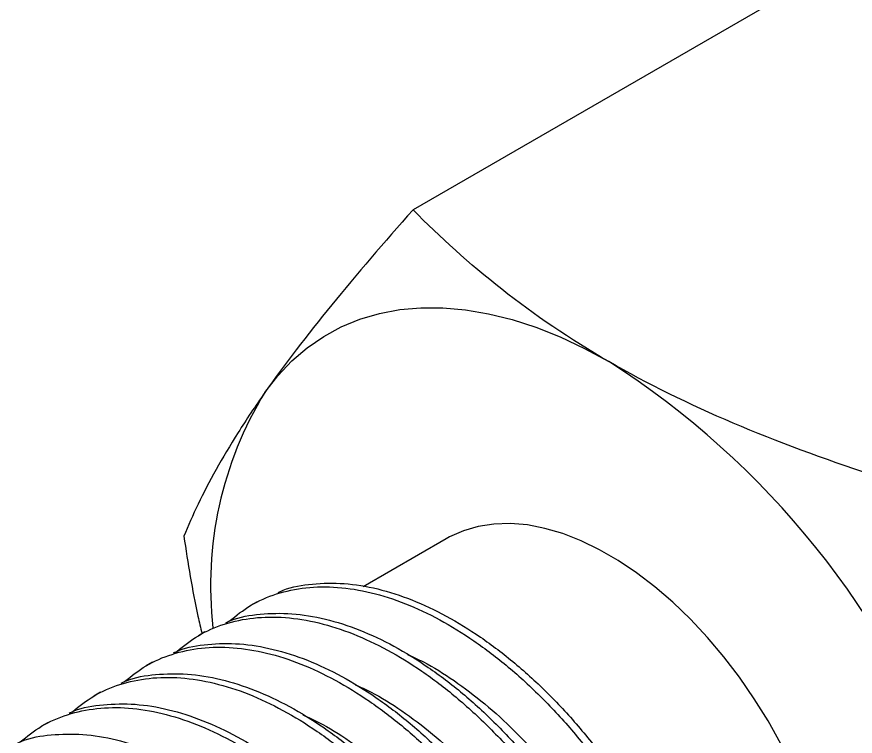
# Model space of a CAD drawing. Header units: millimetres. Extents: x 881.5 to 972.8, y 507.2 to 570.9.
# Drawn here: x 904.07 to 916.48, y 528.42 to 539.06 of the extents above; entities that cross this region are included whole.
import ezdxf

# ---------------------------------------------------------------- set-up
doc = ezdxf.new("R2010")
doc.units = ezdxf.units.MM

msp = doc.modelspace()

# ---------------------------------------------------------------- linework, layer by layer
at = {"linetype": 'Continuous', "lineweight": 25}
for p, q in [((917.3, 540.454), (909.937, 536.204)), ((910.43, 531.34), (909.201, 530.63)), ((907.63, 530.407), (907.533, 530.351)), ((906.857, 529.96), (906.76, 529.905)), ((906.083, 529.514), (905.987, 529.458)), ((905.31, 529.067), (905.213, 529.012)), ((904.536, 528.621), (904.44, 528.565))]:
    msp.add_line(p, q, dxfattribs=at)
at = {"linetype": 'Continuous', "lineweight": 25, "flags": 128}
for points in [[(907.746, 533.504), (907.936, 533.749), (908.145, 533.97), (908.372, 534.165), (908.616, 534.333), (908.876, 534.474), (909.151, 534.587), (909.44, 534.672), (909.742, 534.729), (910.055, 534.757), (910.379, 534.756), (910.713, 534.727), (911.054, 534.668), (911.402, 534.582), (911.756, 534.467), (912.114, 534.325), (912.474, 534.155), (912.836, 533.959)], [(915.383, 528.307), (915.193, 528.645), (914.988, 528.973), (914.769, 529.29), (914.537, 529.593), (914.295, 529.88), (914.043, 530.149), (913.783, 530.4), (913.517, 530.629), (913.246, 530.836), (912.973, 531.019), (912.699, 531.177), (912.426, 531.309), (912.155, 531.415), (911.889, 531.493), (911.629, 531.543), (911.377, 531.564), (911.135, 531.557), (910.903, 531.522), (910.684, 531.458), (910.479, 531.367), (910.43, 531.34)]]:
    msp.add_lwpolyline(points, dxfattribs=at)
at = {"linetype": 'Continuous', "lineweight": 25}
for centre, radius, start, end in [((905.983, 523.238), 12.724, 20.1757, 57.4134), ((912.414, 530.647), 5.474, 148.53, 186.5519)]:
    msp.add_arc(centre, radius, start, end, dxfattribs=at)
for points, knots in [([(909.937, 536.204), (909.508, 535.721), (909.103, 535.251), (908.366, 534.347), (908.034, 533.914), (907.746, 533.504)], [0, 0, 0, 0, 0.5, 0.5, 1, 1, 1, 1]), ([(912.836, 533.959), (912.262, 534.29), (911.73, 534.653), (910.77, 535.407), (910.338, 535.8), (909.937, 536.204)], [0, 0, 0, 0, 0.5, 0.5, 1, 1, 1, 1]), ([(916.725, 532.286), (916.021, 532.518), (915.329, 532.772), (914.024, 533.327), (913.409, 533.629), (912.836, 533.959)], [0, 0, 0, 0, 0.5, 0.5, 1, 1, 1, 1]), ([(907.746, 533.504), (907.602, 533.3), (907.469, 533.101), (907.229, 532.72), (907.12, 532.538), (906.825, 532.009), (906.67, 531.683), (906.544, 531.376)], [0, 0, 0, 0, 0.25, 0.25, 0.5, 0.5, 1, 1, 1, 1]), ([(906.544, 531.376), (906.607, 530.979), (906.684, 530.496), (906.792, 530.021), (906.812, 529.935)], [0, 0, 0, 0, 0.81901, 1, 1, 1, 1]), ([(907.216, 530.12), (907.319, 530.202), (907.532, 530.372), (907.915, 530.535), (908.347, 530.628), (908.817, 530.634), (909.313, 530.555), (909.821, 530.392), (910.332, 530.152), (910.843, 529.837), (911.352, 529.451), (911.847, 528.996), (912.317, 528.486), (912.75, 527.932), (913.139, 527.347), (913.482, 526.735), (913.777, 526.103), (914.018, 525.46), (914.197, 524.822), (914.31, 524.208), (914.358, 523.626), (914.341, 523.08), (914.26, 522.578), (914.115, 522.128), (913.907, 521.744), (913.645, 521.431), (913.329, 521.206), (913.098, 521.083), (912.965, 521.059), (912.962, 521.059)], [0, 0, 0, 0, 0.035386, 0.07341, 0.112095, 0.151119, 0.190144, 0.228829, 0.266853, 0.304876, 0.343561, 0.382586, 0.42161, 0.460295, 0.498319, 0.536343, 0.575028, 0.614052, 0.653077, 0.691762, 0.729785, 0.767809, 0.806494, 0.845519, 0.884543, 0.923228, 0.961252, 0.999276, 1, 1, 1, 1]), ([(907.94, 530.544), (907.965, 530.555), (908.12, 530.627), (908.446, 530.679), (908.913, 530.691), (909.41, 530.61), (909.917, 530.448), (910.429, 530.207), (910.94, 529.893), (911.448, 529.506), (911.944, 529.052), (912.414, 528.542), (912.847, 527.988), (913.235, 527.403), (913.579, 526.791), (913.874, 526.159), (914.115, 525.515), (914.294, 524.878), (914.407, 524.264), (914.454, 523.681), (914.438, 523.136), (914.357, 522.634), (914.212, 522.183), (914.001, 521.803), (913.816, 521.559), (913.687, 521.466), (913.664, 521.45)], [0, 0, 0, 0, 0.008638, 0.053336, 0.098425, 0.143514, 0.188211, 0.232145, 0.276078, 0.320775, 0.365864, 0.410953, 0.455651, 0.499584, 0.543517, 0.588214, 0.633303, 0.678393, 0.72309, 0.767023, 0.810956, 0.855653, 0.900743, 0.945832, 0.990529, 1, 1, 1, 1]), ([(906.443, 529.673), (906.546, 529.755), (906.759, 529.925), (907.142, 530.089), (907.573, 530.181), (908.044, 530.188), (908.539, 530.108), (909.047, 529.945), (909.559, 529.705), (910.07, 529.391), (910.578, 529.004), (911.074, 528.55), (911.544, 528.039), (911.976, 527.486), (912.365, 526.9), (912.709, 526.289), (913.004, 525.656), (913.245, 525.013), (913.424, 524.376), (913.537, 523.761), (913.584, 523.179), (913.568, 522.634), (913.487, 522.131), (913.341, 521.681), (913.134, 521.297), (912.872, 520.985), (912.556, 520.76), (912.325, 520.637), (912.191, 520.613), (912.189, 520.612)], [0, 0, 0, 0, 0.035386, 0.0734097, 0.1120948, 0.1511193, 0.1901437, 0.2288288, 0.2668525, 0.3048762, 0.3435613, 0.3825858, 0.4216102, 0.4602953, 0.498319, 0.5363427, 0.5750278, 0.6140522, 0.6530767, 0.6917618, 0.7297855, 0.7678092, 0.8064943, 0.8455187, 0.8845432, 0.9232283, 0.961252, 0.9992757, 1, 1, 1, 1]), ([(907.166, 530.097), (907.191, 530.109), (907.346, 530.18), (907.673, 530.232), (908.14, 530.245), (908.636, 530.164), (909.144, 530.001), (909.655, 529.761), (910.167, 529.446), (910.675, 529.06), (911.17, 528.606), (911.64, 528.095), (912.073, 527.542), (912.462, 526.956), (912.805, 526.345), (913.101, 525.712), (913.341, 525.069), (913.52, 524.432), (913.634, 523.817), (913.681, 523.235), (913.664, 522.69), (913.583, 522.187), (913.439, 521.736), (913.228, 521.357), (913.042, 521.112), (912.913, 521.02), (912.891, 521.004)], [0, 0, 0, 0, 0.008638, 0.053336, 0.098425, 0.143514, 0.188211, 0.232145, 0.276078, 0.320775, 0.365864, 0.410953, 0.455651, 0.499584, 0.543517, 0.588214, 0.633303, 0.678393, 0.72309, 0.767023, 0.810956, 0.855653, 0.900743, 0.945832, 0.990529, 1, 1, 1, 1]), ([(906.393, 529.651), (906.418, 529.663), (906.573, 529.734), (906.899, 529.786), (907.366, 529.798), (907.863, 529.717), (908.371, 529.555), (908.882, 529.314), (909.393, 529), (909.901, 528.613), (910.397, 528.159), (910.867, 527.649), (911.3, 527.095), (911.688, 526.51), (912.032, 525.898), (912.327, 525.266), (912.568, 524.622), (912.747, 523.985), (912.86, 523.371), (912.907, 522.789), (912.891, 522.243), (912.81, 521.741), (912.665, 521.29), (912.455, 520.91), (912.269, 520.666), (912.14, 520.573), (912.117, 520.557)], [0, 0, 0, 0, 0.008638, 0.053336, 0.098425, 0.143514, 0.188211, 0.232145, 0.276078, 0.320775, 0.365864, 0.410953, 0.455651, 0.499584, 0.543517, 0.588214, 0.633303, 0.678393, 0.72309, 0.767023, 0.810956, 0.855653, 0.900743, 0.945832, 0.990529, 1, 1, 1, 1]), ([(905.669, 529.227), (905.772, 529.309), (905.985, 529.479), (906.368, 529.642), (906.8, 529.735), (907.27, 529.741), (907.766, 529.662), (908.274, 529.499), (908.785, 529.259), (909.297, 528.944), (909.805, 528.558), (910.3, 528.104), (910.77, 527.593), (911.203, 527.039), (911.592, 526.454), (911.935, 525.842), (912.231, 525.21), (912.471, 524.567), (912.65, 523.93), (912.763, 523.315), (912.811, 522.733), (912.794, 522.187), (912.713, 521.685), (912.568, 521.235), (912.36, 520.851), (912.098, 520.538), (911.782, 520.314), (911.552, 520.19), (911.418, 520.166), (911.415, 520.166)], [0, 0, 0, 0, 0.035386, 0.07341, 0.112095, 0.151119, 0.190144, 0.228829, 0.266853, 0.304876, 0.343561, 0.382586, 0.42161, 0.460295, 0.498319, 0.536343, 0.575028, 0.614052, 0.653077, 0.691762, 0.729785, 0.767809, 0.806494, 0.845519, 0.884543, 0.923228, 0.961252, 0.999276, 1, 1, 1, 1]), ([(909.854, 529.626), (909.933, 529.591), (910.163, 529.489), (910.548, 529.246), (911.002, 528.906), (911.445, 528.502), (911.865, 528.048), (912.252, 527.556), (912.6, 527.036), (912.907, 526.492), (913.172, 525.93), (913.389, 525.358), (913.549, 524.792), (913.653, 524.245), (913.692, 523.732), (913.696, 523.391), (913.671, 523.237), (913.67, 523.228)], [0, 0, 0, 0, 0.037879, 0.110591, 0.184567, 0.259193, 0.333819, 0.407795, 0.480507, 0.553218, 0.627194, 0.70182, 0.776446, 0.850423, 0.923134, 0.995845, 1, 1, 1, 1]), ([(904.896, 528.78), (904.999, 528.862), (905.212, 529.032), (905.595, 529.196), (906.027, 529.288), (906.497, 529.295), (906.992, 529.215), (907.501, 529.053), (908.012, 528.812), (908.523, 528.498), (909.031, 528.111), (909.527, 527.657), (909.997, 527.146), (910.43, 526.593), (910.818, 526.007), (911.162, 525.396), (911.457, 524.763), (911.698, 524.12), (911.877, 523.483), (911.99, 522.869), (912.037, 522.286), (912.021, 521.741), (911.94, 521.238), (911.795, 520.788), (911.587, 520.404), (911.325, 520.092), (911.009, 519.867), (910.778, 519.744), (910.644, 519.72), (910.642, 519.72)], [0, 0, 0, 0, 0.035386, 0.07341, 0.112095, 0.151119, 0.190144, 0.228829, 0.266853, 0.304876, 0.343561, 0.382586, 0.42161, 0.460295, 0.498319, 0.536343, 0.575028, 0.614052, 0.653077, 0.691762, 0.729785, 0.767809, 0.806494, 0.845519, 0.884543, 0.923228, 0.961252, 0.999276, 1, 1, 1, 1]), ([(905.619, 529.205), (905.644, 529.216), (905.799, 529.288), (906.126, 529.339), (906.593, 529.352), (907.089, 529.271), (907.597, 529.108), (908.109, 528.868), (908.62, 528.554), (909.128, 528.167), (909.624, 527.713), (910.094, 527.202), (910.526, 526.649), (910.915, 526.063), (911.258, 525.452), (911.554, 524.819), (911.795, 524.176), (911.973, 523.539), (912.087, 522.924), (912.134, 522.342), (912.118, 521.797), (912.037, 521.294), (911.892, 520.843), (911.681, 520.464), (911.495, 520.219), (911.366, 520.127), (911.344, 520.111)], [0, 0, 0, 0, 0.008638, 0.053336, 0.098425, 0.143514, 0.188211, 0.232145, 0.276078, 0.320775, 0.365864, 0.410953, 0.455651, 0.499584, 0.543517, 0.588214, 0.633303, 0.678393, 0.72309, 0.767023, 0.810956, 0.855653, 0.900743, 0.945832, 0.990529, 1, 1, 1, 1]), ([(909.081, 529.18), (909.16, 529.145), (909.389, 529.043), (909.774, 528.8), (910.228, 528.459), (910.671, 528.055), (911.092, 527.602), (911.479, 527.11), (911.827, 526.59), (912.134, 526.046), (912.399, 525.484), (912.615, 524.912), (912.776, 524.346), (912.88, 523.799), (912.919, 523.285), (912.923, 522.945), (912.898, 522.79), (912.897, 522.782)], [0, 0, 0, 0, 0.037879, 0.110591, 0.184567, 0.259193, 0.333819, 0.407795, 0.480507, 0.553218, 0.627194, 0.70182, 0.776446, 0.850423, 0.923134, 0.995845, 1, 1, 1, 1]), ([(904.846, 528.758), (904.871, 528.77), (905.026, 528.841), (905.352, 528.893), (905.819, 528.905), (906.316, 528.824), (906.824, 528.662), (907.335, 528.421), (907.846, 528.107), (908.355, 527.721), (908.85, 527.266), (909.32, 526.756), (909.753, 526.202), (910.142, 525.617), (910.485, 525.005), (910.781, 524.373), (911.021, 523.729), (911.2, 523.092), (911.313, 522.478), (911.361, 521.896), (911.344, 521.35), (911.263, 520.848), (911.119, 520.397), (910.908, 520.017), (910.722, 519.773), (910.593, 519.68), (910.57, 519.664)], [0, 0, 0, 0, 0.008638, 0.053336, 0.098425, 0.143514, 0.188211, 0.232145, 0.276078, 0.320775, 0.365864, 0.410953, 0.455651, 0.499584, 0.543517, 0.588214, 0.633303, 0.678393, 0.72309, 0.767023, 0.810956, 0.855653, 0.900743, 0.945832, 0.990529, 1, 1, 1, 1]), ([(904.123, 528.334), (904.225, 528.416), (904.438, 528.586), (904.821, 528.749), (905.253, 528.842), (905.723, 528.848), (906.219, 528.769), (906.727, 528.606), (907.239, 528.366), (907.75, 528.051), (908.258, 527.665), (908.754, 527.211), (909.224, 526.7), (909.656, 526.146), (910.045, 525.561), (910.388, 524.949), (910.684, 524.317), (910.925, 523.674), (911.103, 523.037), (911.217, 522.422), (911.264, 521.84), (911.247, 521.294), (911.167, 520.792), (911.021, 520.342), (910.814, 519.958), (910.552, 519.646), (910.236, 519.421), (910.005, 519.298), (909.871, 519.273), (909.869, 519.273)], [0, 0, 0, 0, 0.035386, 0.07341, 0.112095, 0.151119, 0.190144, 0.228829, 0.266853, 0.304876, 0.343561, 0.382586, 0.42161, 0.460295, 0.498319, 0.536343, 0.575028, 0.614052, 0.653077, 0.691762, 0.729785, 0.767809, 0.806494, 0.845519, 0.884543, 0.923228, 0.961252, 0.999276, 1, 1, 1, 1]), ([(908.307, 528.733), (908.386, 528.698), (908.616, 528.596), (909.001, 528.353), (909.455, 528.013), (909.898, 527.609), (910.318, 527.155), (910.705, 526.663), (911.053, 526.143), (911.361, 525.599), (911.626, 525.037), (911.842, 524.465), (912.003, 523.899), (912.107, 523.352), (912.145, 522.839), (912.149, 522.498), (912.124, 522.344), (912.123, 522.336)], [0, 0, 0, 0, 0.037879, 0.110591, 0.184567, 0.259193, 0.333819, 0.407795, 0.480507, 0.553218, 0.627194, 0.70182, 0.776446, 0.850423, 0.923134, 0.995845, 1, 1, 1, 1]), ([(904.073, 528.312), (904.098, 528.323), (904.253, 528.395), (904.579, 528.447), (905.046, 528.459), (905.543, 528.378), (906.05, 528.215), (906.562, 527.975), (907.073, 527.661), (907.581, 527.274), (908.077, 526.82), (908.547, 526.309), (908.98, 525.756), (909.368, 525.17), (909.712, 524.559), (910.007, 523.926), (910.248, 523.283), (910.427, 522.646), (910.54, 522.031), (910.587, 521.449), (910.571, 520.904), (910.49, 520.401), (910.345, 519.95), (910.134, 519.571), (909.949, 519.326), (909.82, 519.234), (909.797, 519.218)], [0, 0, 0, 0, 0.008638, 0.053336, 0.098425, 0.143514, 0.188211, 0.232145, 0.276078, 0.320775, 0.365864, 0.410953, 0.455651, 0.499584, 0.543517, 0.588214, 0.633303, 0.678393, 0.72309, 0.767023, 0.810956, 0.855653, 0.900743, 0.945832, 0.990529, 1, 1, 1, 1])]:
    msp.add_open_spline(points, degree=3, knots=knots, dxfattribs=at)

doc.saveas('drawing.dxf')
